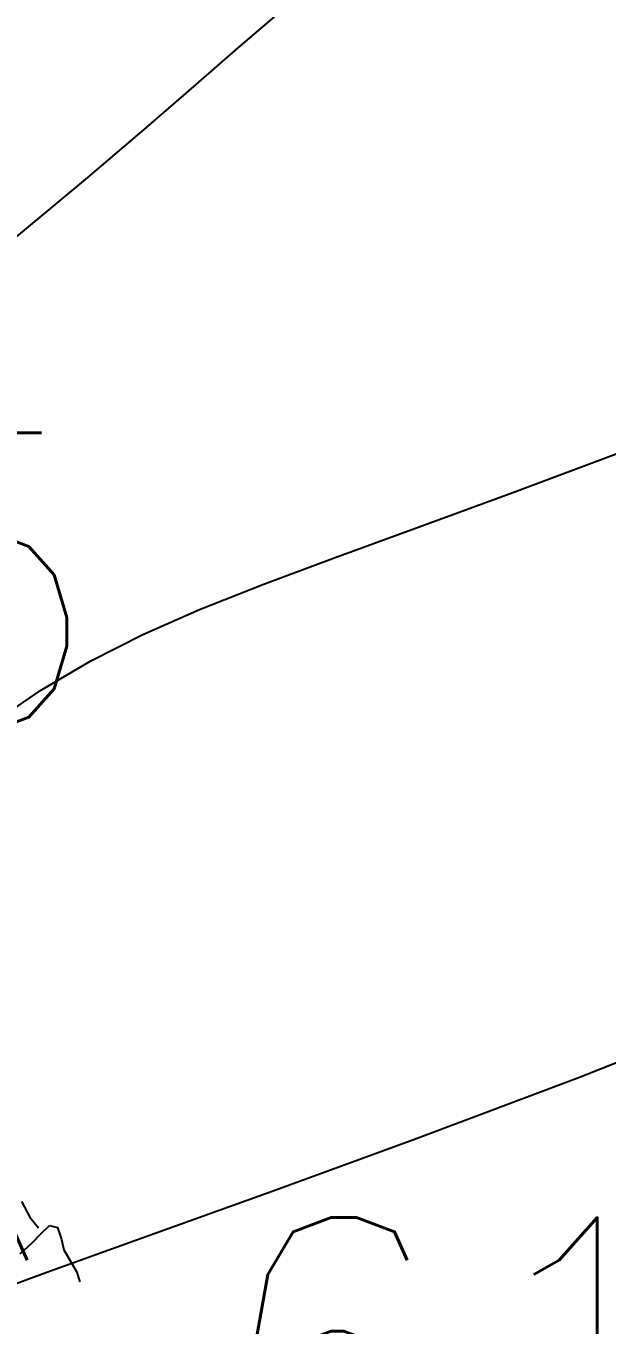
# Model space of a CAD drawing. Extents: x 524954 to 526204, y 9523489 to 9524010.
# Drawn here: x 526021.003 to 526022.949, y 9523738.005 to 9523742.355 of the extents above; entities that cross this region are included whole.
import ezdxf

# ---------------------------------------------------------------- set-up
doc = ezdxf.new("R2010")
doc.units = 0
doc.header["$PDMODE"] = 33
doc.header["$PDSIZE"] = 0.1
doc.linetypes.add('ACAD_ISO12W100', pattern=[21, 12, -3, 0, -3, 0, -3])
for name, color, linetype in [('Arbre', 34, 'ACAD_ISO12W100'), ('CN_01_00', 3, 'Continuous'), ('CN_02_00', 4, 'Continuous'), ('TopoAlt', 3, 'Continuous'), ('TOPOJIS', 7, 'Continuous')]:
    doc.layers.add(name, color=color, linetype=linetype)
doc.styles.add('Simplex 1.0', font='Simplex.shx', dxfattribs={"width": 0.99, "height": 1})

# ---------------------------------------------------------------- blocks, each defined once
blk = doc.blocks.new('TCPOINT M')
at = {"color": 0}
blk.add_point((0, 0), dxfattribs=at)
at = {"layer": 'TopoAlt', "style": 'Simplex 1.0', "width": 0.99}
blk.add_attdef('ALT', (0.15, 0.15), '', height=1, dxfattribs=at)
blk = doc.blocks.new('v088')
at = {"linetype": 'Continuous'}
for p, q in [((3.1158, 5.8804), (3.1734, 5.7766)), ((3.1734, 5.7766), (3.2311, 5.7035)), ((3.1888, 5.6035), (3.2465, 5.665)), ((3.2465, 5.665), (3.3042, 5.7189)), ((3.3042, 5.7189), (3.3581, 5.7073)), ((3.3581, 5.7073), (3.385, 5.6266)), ((3.1081, 5.5304), (3.1888, 5.6035)), ((3.385, 5.6266), (3.4004, 5.5573)), ((3.4004, 5.5573), (3.485, 5.4112)), ((3.485, 5.4112), (3.5081, 5.3419))]:
    blk.add_line(p, q, dxfattribs=at)

msp = doc.modelspace()

# ---------------------------------------------------------------- linework, layer by layer
at = {"layer": 'CN_01_00', "elevation": 277, "flags": 128}
msp.add_lwpolyline([(526018.5336, 9523737.9919), (526018.662, 9523738.0843), (526018.7968, 9523738.1864), (526018.9387, 9523738.2991), (526019.0882, 9523738.4232), (526019.2459, 9523738.5593), (526019.4123, 9523738.7083), (526019.5876, 9523738.8701), (526019.7698, 9523739.0411), (526019.9567, 9523739.2169), (526020.1461, 9523739.3932), (526020.3356, 9523739.5656), (526020.523, 9523739.7297), (526020.7061, 9523739.8812), (526020.8824, 9523740.0156), (526021.0516, 9523740.1303), (526021.2196, 9523740.229), (526021.3945, 9523740.3174), (526021.584, 9523740.401), (526021.7961, 9523740.4853), (526022.0386, 9523740.5758), (526022.3194, 9523740.6781), (526022.6463, 9523740.7977), (526023.0244, 9523740.9397)], dxfattribs=at)
at = {"layer": 'CN_02_00', "flags": 128}
for points, elevation in [([(526017.184, 9523738.8095), (526017.3147, 9523738.8966), (526017.4772, 9523739.0066), (526017.6783, 9523739.1458), (526017.9244, 9523739.3203), (526018.219, 9523739.5339), (526018.553, 9523739.7801), (526018.9143, 9523740.0497), (526019.2907, 9523740.3338), (526019.6701, 9523740.6232), (526020.0403, 9523740.9089), (526020.3892, 9523741.1818), (526020.7046, 9523741.4328), (526020.9773, 9523741.6548), (526021.2095, 9523741.8483), (526021.4062, 9523742.0156), (526021.5726, 9523742.1593), (526021.7139, 9523742.2818), (526021.835, 9523742.3855)], 278), ([(526020.5256, 9523737.9766), (526020.7781, 9523738.0741), (526021.0732, 9523738.1823), (526021.4198, 9523738.3069), (526021.8272, 9523738.4535), (526022.3044, 9523738.6278), (526022.8567, 9523738.8352), (526023.4737, 9523739.0802)], 276)]:
    msp.add_lwpolyline(points, dxfattribs=dict(at, elevation=elevation))

# ---------------------------------------------------------------- block references
at = {"layer": 'Arbre', "xscale": 0.5, "yscale": 0.5, "zscale": 0.5}
msp.add_blockref('v088', (526019.4296, 9523735.4787), dxfattribs=at)
at = {"layer": 'TOPOJIS'}
ref = msp.add_blockref('TCPOINT M', (526016.5494, 9523739.943, 278.95), dxfattribs=at)
ref.add_attrib('ALT', '278.95', (526016.5994, 9523739.993, 278.95), dxfattribs={"layer": 'TopoAlt', "height": 1, "style": 'Simplex 1.0', "width": 0.99})
ref = msp.add_blockref('TCPOINT M', (526018.5811, 9523737.3153, 276.61), dxfattribs=at)
ref.add_attrib('ALT', '276.61', (526018.6311, 9523737.3653, 276.61), dxfattribs={"layer": 'TopoAlt', "height": 1, "style": 'Simplex 1.0', "width": 0.99})

doc.saveas('drawing.dxf')
